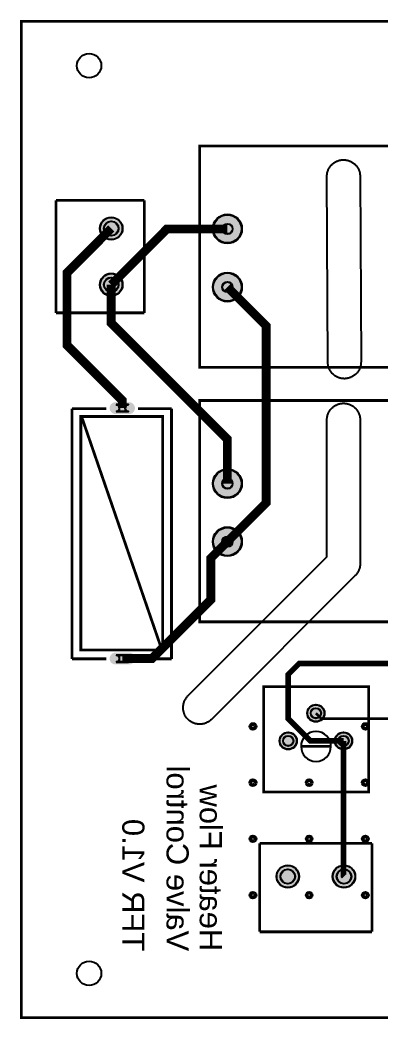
# Model space of a CAD drawing. Header units: millimetres. Extents: x -29.3 to 66, y -25.1 to 65.1.
# Drawn here: x -29.3 to 3.3, y -25.1 to 65.1 of the extents above; entities that cross this region are included whole.
import ezdxf

# ---------------------------------------------------------------- set-up
doc = ezdxf.new("R2010")
doc.units = ezdxf.units.MM
for name, color, linetype, true_color in [('BoardOutLine', 7, 'Continuous', 0xff00ff), ('BottomSolderMaskLayer', 7, 'Continuous', 0xaa00ff), ('Hole', 7, 'Continuous', 0x222222), ('Multi-Layer', 7, 'Continuous', 0xc0c0c0), ('TopLayer', 7, 'Continuous', 0xff0000), ('TopSilkLayer', 7, 'Continuous', 0xffcc00), ('TopSolderMaskLayer', 7, 'Continuous', 0x800080)]:
    doc.layers.add(name, color=color, linetype=linetype, true_color=true_color)
doc.styles.get("Standard").update_dxf_attribs({"font": 'arial.ttf'})

msp = doc.modelspace()

# ---------------------------------------------------------------- hatches: boundary and pattern name
at = {"layer": 'BottomSolderMaskLayer'}
for points in [[(-22.026, 46.29, 1), (-19.975, 46.29, 1)], [(-11.821, 46.25, 1), (-9.18, 46.25, 1)], [(-22.026, 41.21, 1), (-19.975, 41.21, 1)], [(-11.821, 41, 1), (-9.18, 41, 1)], [(-20.736, 29.538, -0.785398), (-20.736, 30.589), (-19.265, 30.589, -0.785398), (-19.265, 29.538)], [(-11.821, 23.25, 1), (-9.18, 23.25, 1)], [(-11.821, 18, 1), (-9.18, 18, 1)], [(-20.736, 6.912, -0.785398), (-20.736, 7.963), (-19.265, 7.963, -0.785398), (-19.265, 6.912)], [(-3.287, 2.5, 1), (-1.712, 2.5, 1)], [(-5.787, 0, 1), (-4.213, 0, 1)], [(-0.787, 0, 1), (0.787, 0, 1)], [(-6.065, -12.249, 1), (-4.015, -12.249, 1)], [(-0.985, -12.249, 1), (1.065, -12.249, 1)]]:
    msp.add_hatch(color=256, dxfattribs=at).paths.add_polyline_path(points)
at = {"layer": 'Multi-Layer'}
for points in [[(-22, 46.29, 1), (-20, 46.29, 1)], [(-11.77, 46.25, 1), (-9.23, 46.25, 1)], [(-22, 41.21, 1), (-20, 41.21, 1)], [(-11.77, 41, 1), (-9.23, 41, 1)], [(-20.7, 29.563, -0.785398), (-20.7, 30.563), (-19.3, 30.563, -0.785398), (-19.3, 29.563)], [(-11.77, 23.25, 1), (-9.23, 23.25, 1)], [(-11.77, 18, 1), (-9.23, 18, 1)], [(-20.7, 6.937, -0.785398), (-20.7, 7.937), (-19.3, 7.937, -0.785398), (-19.3, 6.937)], [(-3.262, 2.5, 1), (-1.738, 2.5, 1)], [(-5.762, 0, 1), (-4.238, 0, 1)], [(-0.762, 0, 1), (0.762, 0, 1)], [(-6.04, -12.249, 1), (-4.04, -12.249, 1)], [(-0.96, -12.249, 1), (1.04, -12.249, 1)]]:
    msp.add_hatch(color=256, dxfattribs=at).paths.add_polyline_path(points)
at = {"layer": 'TopSolderMaskLayer'}
for points in [[(-22.026, 46.29, 1), (-19.975, 46.29, 1)], [(-11.821, 46.25, 1), (-9.18, 46.25, 1)], [(-22.026, 41.21, 1), (-19.975, 41.21, 1)], [(-11.821, 41, 1), (-9.18, 41, 1)], [(-20.736, 29.538, -0.785398), (-20.736, 30.589), (-19.265, 30.589, -0.785398), (-19.265, 29.538)], [(-11.821, 23.25, 1), (-9.18, 23.25, 1)], [(-11.821, 18, 1), (-9.18, 18, 1)], [(-20.736, 6.912, -0.785398), (-20.736, 7.963), (-19.265, 7.963, -0.785398), (-19.265, 6.912)], [(-3.287, 2.5, 1), (-1.712, 2.5, 1)], [(-5.787, 0, 1), (-4.213, 0, 1)], [(-0.787, 0, 1), (0.787, 0, 1)], [(-6.065, -12.249, 1), (-4.015, -12.249, 1)], [(-0.985, -12.249, 1), (1.065, -12.249, 1)]]:
    msp.add_hatch(color=256, dxfattribs=at).paths.add_polyline_path(points)

# ---------------------------------------------------------------- linework, layer by layer
at = {"layer": 'BoardOutLine', "const_width": 0.254}
msp.add_lwpolyline([(-29.124, 59.717), (-29.124, 65), (65.877, 65), (65.877, -24.999), (-29.124, -24.999), (-29.124, 59.717)], close=True, dxfattribs=at)
at = {"layer": 'BottomSolderMaskLayer'}
for points in [[(-20.568, 30.378), (-19.433, 30.378)], [(-20.568, 29.748), (-19.433, 29.748)], [(-20.568, 7.753), (-19.433, 7.753)], [(-20.568, 7.122), (-19.433, 7.122)]]:
    msp.add_lwpolyline(points, close=True, dxfattribs=at)
for centre, radius in [((-21, 46.29), 1.025), ((-21, 46.29), 0.667), ((-10.5, 46.25), 1.321), ((-10.5, 46.25), 0.475), ((-21, 41.21), 1.025), ((-21, 41.21), 0.667), ((-10.5, 41), 1.321), ((-10.5, 41), 0.475), ((-10.5, 23.25), 1.321), ((-10.5, 23.25), 0.475), ((-10.5, 18), 1.321), ((-10.5, 18), 0.475), ((-2.5, 2.5), 0.787), ((-2.5, 2.5), 0.465), ((-5, 0), 0.787), ((-5, 0), 0.465), ((0, 0), 0.787), ((0, 0), 0.465), ((-5.04, -12.249), 1.025), ((-5.04, -12.249), 0.667), ((0.04, -12.249), 1.025), ((0.04, -12.249), 0.667)]:
    msp.add_circle(centre, radius, dxfattribs=at)
for centre, start, end in [((-20.568, 30.063), 270, 90), ((-19.433, 30.063), 90, 270), ((-20.568, 7.437), 270, 90), ((-19.433, 7.437), 90, 270)]:
    msp.add_arc(centre, 0.315, start, end, dxfattribs=at)
at = {"layer": 'Hole'}
for centre in [(-8.187, 1.307), (1.973, 1.307), (-8.187, -3.773), (-3.107, -3.773), (1.973, -3.773), (-8.187, -8.853), (-3.107, -8.853), (1.973, -8.853), (-8.187, -13.933), (-3.107, -13.933), (1.973, -13.933)]:
    msp.add_circle(centre, 0.153, dxfattribs=at)
at = {"layer": 'Multi-Layer'}
for points in [[(-1.42, 34.211), (-1.5, 50.993), (-1.499, 51.048), (-1.496, 51.103), (-1.491, 51.158), (-1.484, 51.213), (-1.475, 51.268), (-1.464, 51.322), (-1.451, 51.376), (-1.436, 51.429), (-1.419, 51.482), (-1.4, 51.534), (-1.379, 51.585), (-1.356, 51.635), (-1.332, 51.685), (-1.306, 51.734), (-1.277, 51.781), (-1.248, 51.828), (-1.216, 51.873), (-1.183, 51.918), (-1.148, 51.961), (-1.112, 52.002), (-1.074, 52.043), (-1.034, 52.081), (-0.994, 52.119), (-0.951, 52.155), (-0.908, 52.189), (-0.863, 52.222), (-0.818, 52.253), (-0.771, 52.282), (-0.723, 52.309), (-0.674, 52.335), (-0.624, 52.359), (-0.573, 52.381), (-0.522, 52.401), (-0.469, 52.42), (-0.417, 52.436), (-0.363, 52.45), (-0.309, 52.463), (-0.255, 52.473), (-0.2, 52.482), (-0.145, 52.488), (-0.09, 52.492), (-0.035, 52.495), (0.02, 52.495), (0.076, 52.493), (0.131, 52.489), (0.186, 52.483), (0.241, 52.476), (0.295, 52.466), (0.349, 52.454), (0.403, 52.44), (0.456, 52.424), (0.508, 52.406), (0.56, 52.387), (0.611, 52.365), (0.661, 52.342), (0.71, 52.316), (0.758, 52.289), (0.806, 52.26), (0.852, 52.23), (0.897, 52.198), (0.94, 52.164), (0.983, 52.128), (1.024, 52.091), (1.064, 52.053), (1.102, 52.013), (1.139, 51.971), (1.174, 51.929), (1.208, 51.885), (1.24, 51.84), (1.27, 51.794), (1.298, 51.746), (1.325, 51.698), (1.35, 51.648), (1.373, 51.598), (1.395, 51.547), (1.414, 51.495), (1.432, 51.443), (1.447, 51.39), (1.461, 51.336), (1.472, 51.282), (1.482, 51.228), (1.489, 51.173), (1.495, 51.118), (1.499, 51.062), (1.5, 51.007), (1.58, 34.225), (1.579, 34.17), (1.576, 34.115), (1.571, 34.059), (1.564, 34.005), (1.555, 33.95), (1.544, 33.896), (1.531, 33.842), (1.516, 33.789), (1.499, 33.736), (1.48, 33.684), (1.459, 33.633), (1.437, 33.582), (1.412, 33.533), (1.386, 33.484), (1.358, 33.437), (1.328, 33.39), (1.296, 33.345), (1.263, 33.3), (1.228, 33.257), (1.192, 33.216), (1.154, 33.175), (1.115, 33.136), (1.074, 33.099), (1.032, 33.063), (0.988, 33.029), (0.944, 32.996), (0.898, 32.965), (0.851, 32.936), (0.803, 32.908), (0.754, 32.883), (0.704, 32.859), (0.653, 32.837), (0.602, 32.816), (0.55, 32.798), (0.497, 32.782), (0.443, 32.767), (0.39, 32.755), (0.335, 32.745), (0.281, 32.736), (0.226, 32.73), (0.17, 32.726), (0.115, 32.723), (0.06, 32.723), (0.005, 32.725), (-0.051, 32.729), (-0.106, 32.734), (-0.16, 32.742), (-0.215, 32.752), (-0.269, 32.764), (-0.322, 32.778), (-0.375, 32.794), (-0.428, 32.812), (-0.48, 32.831), (-0.53, 32.853), (-0.581, 32.876), (-0.63, 32.902), (-0.678, 32.929), (-0.725, 32.957), (-0.771, 32.988), (-0.816, 33.02), (-0.86, 33.054), (-0.902, 33.09), (-0.944, 33.127), (-0.983, 33.165), (-1.022, 33.205), (-1.058, 33.246), (-1.094, 33.289), (-1.127, 33.333), (-1.159, 33.378), (-1.19, 33.424), (-1.218, 33.472), (-1.245, 33.52), (-1.27, 33.569), (-1.293, 33.62), (-1.314, 33.671), (-1.334, 33.723), (-1.351, 33.775), (-1.367, 33.828), (-1.38, 33.882), (-1.392, 33.936), (-1.402, 33.99), (-1.409, 34.045), (-1.415, 34.1), (-1.418, 34.155), (-1.42, 34.211)], [(-20.54, 30.363), (-19.46, 30.363)], [(1.5, 29), (1.499, 16.001), (1.498, 15.945), (1.495, 15.889), (1.49, 15.833), (1.483, 15.778), (1.473, 15.722), (1.462, 15.667), (1.448, 15.613), (1.433, 15.559), (1.415, 15.506), (1.396, 15.453), (1.374, 15.401), (1.351, 15.35), (1.325, 15.3), (1.298, 15.251), (1.269, 15.203), (1.239, 15.156), (1.206, 15.111), (1.172, 15.066), (1.136, 15.023), (1.099, 14.981), (1.06, 14.941), (-11.94, 1.938), (-11.98, 1.9), (-12.021, 1.863), (-12.064, 1.828), (-12.108, 1.795), (-12.153, 1.763), (-12.199, 1.732), (-12.246, 1.704), (-12.295, 1.677), (-12.344, 1.652), (-12.394, 1.629), (-12.445, 1.607), (-12.497, 1.588), (-12.55, 1.57), (-12.603, 1.555), (-12.657, 1.541), (-12.711, 1.53), (-12.765, 1.52), (-12.82, 1.513), (-12.875, 1.507), (-12.93, 1.504), (-12.986, 1.502), (-13.041, 1.503), (-13.096, 1.505), (-13.151, 1.51), (-13.206, 1.517), (-13.261, 1.526), (-13.315, 1.536), (-13.369, 1.549), (-13.422, 1.564), (-13.475, 1.58), (-13.527, 1.599), (-13.579, 1.619), (-13.629, 1.642), (-13.679, 1.666), (-13.728, 1.692), (-13.776, 1.72), (-13.822, 1.749), (-13.868, 1.781), (-13.912, 1.814), (-13.956, 1.848), (-13.997, 1.884), (-14.038, 1.922), (-14.077, 1.961), (-14.115, 2.002), (-14.151, 2.044), (-14.186, 2.087), (-14.218, 2.131), (-14.25, 2.177), (-14.279, 2.224), (-14.307, 2.271), (-14.333, 2.32), (-14.357, 2.37), (-14.38, 2.421), (-14.4, 2.472), (-14.419, 2.524), (-14.436, 2.577), (-14.45, 2.63), (-14.463, 2.684), (-14.474, 2.738), (-14.483, 2.793), (-14.489, 2.848), (-14.494, 2.903), (-14.497, 2.958), (-14.497, 3.014), (-14.496, 3.069), (-14.492, 3.124), (-14.487, 3.179), (-14.479, 3.234), (-14.47, 3.289), (-14.458, 3.343), (-14.445, 3.396), (-14.429, 3.449), (-14.412, 3.502), (-14.392, 3.554), (-14.371, 3.605), (-14.348, 3.655), (-14.323, 3.704), (-14.296, 3.753), (-14.267, 3.8), (-14.237, 3.846), (-14.205, 3.892), (-14.171, 3.936), (-14.136, 3.978), (-14.099, 4.02), (-14.061, 4.06), (-1.501, 16.622), (-1.5, 29), (-1.499, 29.055), (-1.496, 29.111), (-1.491, 29.166), (-1.484, 29.221), (-1.474, 29.276), (-1.463, 29.33), (-1.45, 29.384), (-1.435, 29.437), (-1.418, 29.49), (-1.399, 29.542), (-1.378, 29.593), (-1.355, 29.644), (-1.33, 29.693), (-1.304, 29.742), (-1.275, 29.79), (-1.245, 29.836), (-1.213, 29.882), (-1.18, 29.926), (-1.145, 29.969), (-1.108, 30.011), (-1.07, 30.051), (-1.031, 30.09), (-0.99, 30.127), (-0.948, 30.163), (-0.904, 30.197), (-0.859, 30.23), (-0.813, 30.261), (-0.766, 30.29), (-0.718, 30.317), (-0.669, 30.343), (-0.618, 30.367), (-0.568, 30.388), (-0.516, 30.408), (-0.463, 30.427), (-0.41, 30.443), (-0.357, 30.457), (-0.303, 30.469), (-0.248, 30.479), (-0.193, 30.487), (-0.138, 30.494), (-0.083, 30.498), (-0.028, 30.5), (0.028, 30.5), (0.083, 30.498), (0.138, 30.494), (0.194, 30.487), (0.248, 30.479), (0.303, 30.469), (0.357, 30.457), (0.411, 30.443), (0.464, 30.427), (0.516, 30.408), (0.568, 30.388), (0.619, 30.366), (0.669, 30.343), (0.718, 30.317), (0.766, 30.29), (0.813, 30.26), (0.859, 30.23), (0.904, 30.197), (0.948, 30.163), (0.99, 30.127), (1.031, 30.09), (1.07, 30.051), (1.109, 30.01), (1.145, 29.969), (1.18, 29.926), (1.214, 29.882), (1.245, 29.836), (1.275, 29.79), (1.304, 29.742), (1.33, 29.693), (1.355, 29.644), (1.378, 29.593), (1.399, 29.542), (1.418, 29.49), (1.435, 29.437), (1.45, 29.384), (1.463, 29.33), (1.474, 29.276), (1.484, 29.221), (1.491, 29.166), (1.496, 29.111), (1.499, 29.055), (1.5, 29)], [(-20.54, 29.763), (-19.46, 29.763)], [(-20.54, 7.737), (-19.46, 7.737)], [(-20.54, 7.137), (-19.46, 7.137)]]:
    msp.add_lwpolyline(points, close=True, dxfattribs=at)
for centre, radius in [((-23, 61), 1.1), ((-21, 46.29), 1), ((-21, 46.29), 0.65), ((-10.5, 46.25), 1.27), ((-10.5, 46.25), 0.457), ((-21, 41.21), 1), ((-21, 41.21), 0.65), ((-10.5, 41), 1.27), ((-10.5, 41), 0.457), ((-10.5, 23.25), 1.27), ((-10.5, 23.25), 0.457), ((-10.5, 18), 1.27), ((-10.5, 18), 0.457), ((-2.5, 2.5), 0.762), ((-2.5, 2.5), 0.45), ((-8.187, 1.307), 0.305), ((1.973, 1.307), 0.305), ((-5, 0), 0.762), ((-5, 0), 0.45), ((0, 0), 0.762), ((0, 0), 0.45), ((-8.187, -3.773), 0.305), ((-3.107, -3.773), 0.305), ((1.973, -3.773), 0.305), ((-8.187, -8.853), 0.305), ((-3.107, -8.853), 0.305), ((1.973, -8.853), 0.305), ((-5.04, -12.249), 1), ((-5.04, -12.249), 0.65), ((0.04, -12.249), 1), ((0.04, -12.249), 0.65), ((-8.187, -13.933), 0.305), ((-3.107, -13.933), 0.305), ((1.973, -13.933), 0.305), ((-23, -21), 1.1)]:
    msp.add_circle(centre, radius, dxfattribs=at)
for centre, start, end in [((-20.54, 30.063), 270, 90), ((-19.46, 30.063), 90, 270), ((-20.54, 7.437), 270, 90), ((-19.46, 7.437), 90, 270)]:
    msp.add_arc(centre, 0.3, start, end, dxfattribs=at)
at = {"layer": 'TopLayer'}
for points, const_width in [([(-21, 46.29), (-25, 42.29), (-25, 35.75), (-20, 30.75), (-20, 30.063)], 0.8), ([(-21, 41.21), (-15.96, 46.25), (-10.5, 46.25)], 0.8), ([(-10.501, 23.25), (-10.501, 27.251), (-21.001, 37.751), (-21.001, 41.211)], 0.8), ([(-10.5, 41), (-7, 37.5), (-7, 21.5), (-10.5, 18)], 0.8), ([(-10.5, 18), (-12, 16.5), (-12, 12.75), (-17.313, 7.437), (-20, 7.437)], 0.8), ([(-0.001, -0.001), (-3, -0.001), (-4.999, 2.001), (-4.999, 6.001), (-4, 7), (8, 7), (13.095, 1.905), (18.47, 1.905)], 0.5), ([(-2.5, 2.501), (-2, 2.001), (8, 2.001), (9.364, 0.634), (18.47, 0.634)], 0.254), ([(0, 0), (0, -12.209), (0.04, -12.249)], 0.5)]:
    msp.add_lwpolyline(points, dxfattribs=dict(at, const_width=const_width))
at = {"layer": 'TopSilkLayer', "const_width": 0.254}
for points in [[(-13, 53.75), (-13, 33.75), (21, 33.75), (21, 53.75), (-13, 53.75)], [(-13, 30.75), (-13, 10.75), (21, 10.75), (21, 30.75), (-13, 30.75)], [(-23.751, 8.207), (-23.751, 29.307), (-16.351, 29.307), (-16.351, 8.207), (-23.751, 8.207)], [(-7.224, 4.891), (2.276, 4.891), (2.276, -4.609), (-7.224, -4.609), (-7.224, 4.891)]]:
    msp.add_lwpolyline(points, close=True, dxfattribs=at)
for points in [[(-26, 38.67), (-26, 48.83)], [(-26, 48.83), (-18, 48.83)], [(-18, 48.83), (-18, 38.67)], [(-18, 38.67), (-26, 38.67)], [(-21.429, 30.007), (-24.551, 30.007)], [(-24.551, 7.407), (-24.551, 30.007)], [(-15.551, 30.007), (-18.571, 30.007)], [(-15.551, 30.007), (-15.551, 7.407)], [(-23.651, 29.207), (-16.451, 8.307)], [(-24.551, 7.407), (-21.431, 7.407)], [(-18.57, 7.407), (-15.551, 7.407)], [(-1.147, -0.5), (-3.857, -0.5)], [(-7.58, -9.249), (2.58, -9.249)], [(-7.58, -17.249), (-7.58, -9.249)], [(2.58, -9.249), (2.58, -17.249)], [(2.58, -17.249), (-7.58, -17.249)]]:
    msp.add_lwpolyline(points, dxfattribs=at)
at = {"layer": 'TopSilkLayer'}
msp.add_arc((-2.488, -0.499), 1.353, 90.53762, 89.46238, dxfattribs=at)
at = {"layer": 'TopSolderMaskLayer'}
for points in [[(-20.568, 30.378), (-19.433, 30.378)], [(-20.568, 29.748), (-19.433, 29.748)], [(-20.568, 7.753), (-19.433, 7.753)], [(-20.568, 7.122), (-19.433, 7.122)]]:
    msp.add_lwpolyline(points, close=True, dxfattribs=at)
for centre, radius in [((-21, 46.29), 1.025), ((-21, 46.29), 0.667), ((-10.5, 46.25), 1.321), ((-10.5, 46.25), 0.475), ((-21, 41.21), 1.025), ((-21, 41.21), 0.667), ((-10.5, 41), 1.321), ((-10.5, 41), 0.475), ((-10.5, 23.25), 1.321), ((-10.5, 23.25), 0.475), ((-10.5, 18), 1.321), ((-10.5, 18), 0.475), ((-2.5, 2.5), 0.787), ((-2.5, 2.5), 0.465), ((-5, 0), 0.787), ((-5, 0), 0.465), ((0, 0), 0.787), ((0, 0), 0.465), ((-5.04, -12.249), 1.025), ((-5.04, -12.249), 0.667), ((0.04, -12.249), 1.025), ((0.04, -12.249), 0.667)]:
    msp.add_circle(centre, radius, dxfattribs=at)
for centre, start, end in [((-20.568, 30.063), 270, 90), ((-19.433, 30.063), 90, 270), ((-20.568, 7.437), 270, 90), ((-19.433, 7.437), 90, 270)]:
    msp.add_arc(centre, 0.315, start, end, dxfattribs=at)

# ---------------------------------------------------------------- texts
at = {"layer": 'BottomSilkLayer', "text_generation_flag": 2}
for s, p in [('Valve Control', (-16, -19)), ('Heater Flow', (-13, -19)), ('TFR V1.0', (-20, -19))]:
    msp.add_text(s, height=2, rotation=270, dxfattribs=at).set_placement(p)

doc.saveas('drawing.dxf')
